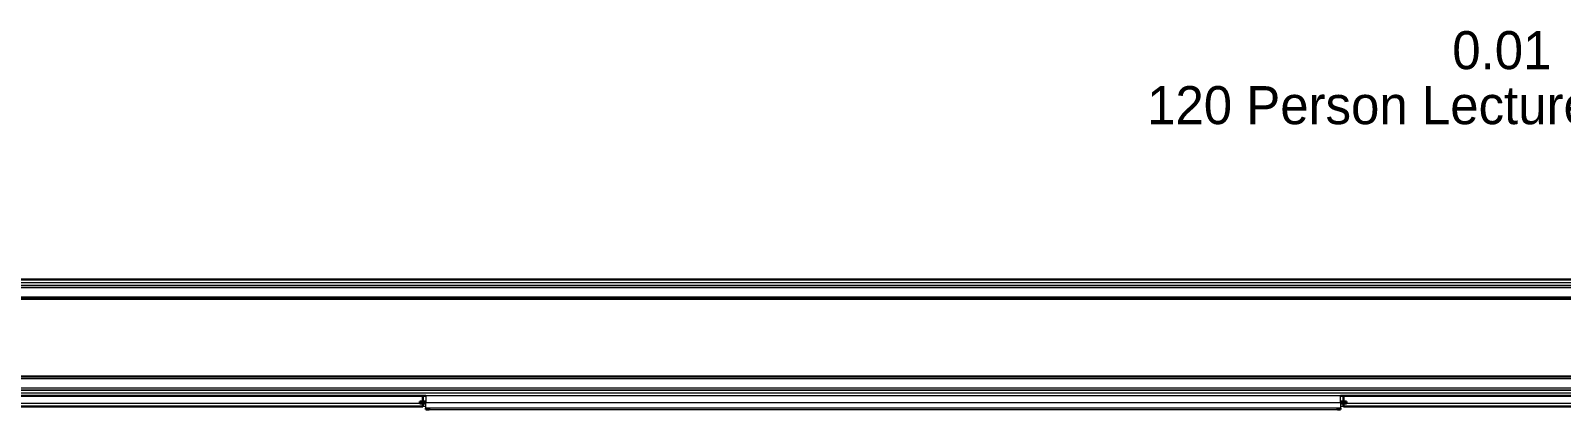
# Model space of a CAD drawing. Header units: millimetres. Extents: x 90978 to 295199, y -4084 to 97293.
# Drawn here: x 203452 to 211486, y 15091 to 17083 of the extents above; entities that cross this region are included whole.
import ezdxf

# ---------------------------------------------------------------- set-up
doc = ezdxf.new("R2010")
doc.units = ezdxf.units.MM
doc.header["$MEASUREMENT"] = 0
for name, color, linetype, lineweight in [('A-AREA-IDEN', 7, 'CONTINUOUS', 9), ('CSM-STL-XX-ZZ-M3-A-XXXX-00001_detached _19_04_21__rvt-1-Level 0$0$A-WALL', 7, 'CONTINUOUS', 9), ('CSM-STL-XX-ZZ-M3-A-XXXX-00001_detached _19_04_21__rvt-1-Level 0$0$I-FURN', 8, 'CONTINUOUS', 9), ('CSM-STL-XX-ZZ-M3-A-XXXX-00001_detached _19_04_21__rvt-1-Level 0$0$I-WALL', 7, 'CONTINUOUS', 9)]:
    doc.layers.add(name, color=color, linetype=linetype, lineweight=lineweight)
doc.styles.add('Century Gothic', font='GOTHIC.TTF', dxfattribs={"height": 200})

msp = doc.modelspace()

# ---------------------------------------------------------------- linework, layer by layer
at = {"layer": 'CSM-STL-XX-ZZ-M3-A-XXXX-00001_detached _19_04_21__rvt-1-Level 0$0$A-WALL'}
for p, q in [((203297.3, 15758.7), (218612, 15758.7)), ((203297.3, 15743.7), (218627, 15743.7)), ((203297.3, 15742.7), (218628, 15742.7)), ((203297.3, 15732.7), (218638, 15732.7)), ((203297.3, 15682.7), (218688, 15682.7)), ((202126.3, 15193.2), (212465.8, 15193.2)), ((202127.3, 15194.2), (212465.8, 15194.2)), ((202137.3, 15204.2), (212465.8, 15204.2)), ((202187.3, 15254.2), (212465.8, 15254.2)), ((202111.3, 15178.2), (212465.8, 15178.2)), ((205511.3, 15123.2), (202511.3, 15123.2)), ((212452.2, 15123.2), (210343.3, 15123.2)), ((205543.3, 15091.2), (210311.3, 15091.2))]:
    msp.add_line(p, q, dxfattribs=at)
at = {"layer": 'CSM-STL-XX-ZZ-M3-A-XXXX-00001_detached _19_04_21__rvt-1-Level 0$0$A-WALL', "lineweight": 30}
for p, q in [((205527.3, 15133.2), (205495.3, 15133.2)), ((205495.3, 15133.2), (205495.3, 15123.2)), ((205495.3, 15123.2), (205527.3, 15123.2)), ((210359.3, 15133.2), (210327.3, 15133.2)), ((210327.3, 15123.2), (210359.3, 15123.2)), ((210359.3, 15123.2), (210359.3, 15133.2)), ((205527.3, 15098.2), (205527.3, 15091.2)), ((205527.3, 15091.2), (205543.3, 15091.2)), ((205543.3, 15091.2), (205543.3, 15098.2)), ((210311.3, 15098.2), (210311.3, 15091.2)), ((210311.3, 15091.2), (210327.3, 15091.2)), ((210327.3, 15091.2), (210327.3, 15098.2))]:
    msp.add_line(p, q, dxfattribs=at)
at = {"layer": 'CSM-STL-XX-ZZ-M3-A-XXXX-00001_detached _19_04_21__rvt-1-Level 0$0$I-FURN'}
for p, q in [((210327.3, 15163.2), (205527.3, 15163.2)), ((205527.3, 15163.2), (205527.3, 15128.2)), ((205527.3, 15098.2), (205527.3, 15128.2)), ((205527.3, 15128.2), (210327.3, 15128.2)), ((205527.3, 15128.2), (210327.3, 15128.2)), ((210327.3, 15128.2), (210327.3, 15163.2)), ((210327.3, 15128.2), (210327.3, 15098.2)), ((210327.3, 15098.2), (205527.3, 15098.2))]:
    msp.add_line(p, q, dxfattribs=at)
at = {"layer": 'CSM-STL-XX-ZZ-M3-A-XXXX-00001_detached _19_04_21__rvt-1-Level 0$0$I-WALL', "lineweight": 30}
for p, q in [((218597, 15773.7), (203297.3, 15773.7)), ((203297.3, 15672.7), (218698, 15672.7)), ((212465.8, 15264.2), (202197.3, 15264.2)), ((202096.3, 15163.2), (205527.3, 15163.2)), ((205511.3, 15163.2), (202511.3, 15163.2)), ((202511.3, 15107.2), (205511.3, 15107.2)), ((205511.3, 15107.2), (205511.3, 15163.2)), ((210327.3, 15163.2), (212465.8, 15163.2)), ((212452.2, 15163.2), (210343.3, 15163.2)), ((210343.3, 15163.2), (210343.3, 15107.2)), ((210343.3, 15107.2), (212452.2, 15107.2))]:
    msp.add_line(p, q, dxfattribs=at)
at = {"layer": 'CSM-STL-XX-ZZ-M3-A-XXXX-00001_detached _19_04_21__rvt-1-Level 0$0$I-WALL'}
for p, q in [((205527.3, 15107.2), (205511.3, 15107.2)), ((210343.3, 15107.2), (210327.3, 15107.2))]:
    msp.add_line(p, q, dxfattribs=at)

# ---------------------------------------------------------------- texts
at = {"layer": 'A-AREA-IDEN', "style": 'Century Gothic'}
for s, p in [('0.01', (210913.8, 16879.6)), ('120 Person Lecture Theatre', (209312.1, 16590.6))]:
    msp.add_text(s, height=200, dxfattribs=at).set_placement(p)

doc.saveas('drawing.dxf')
